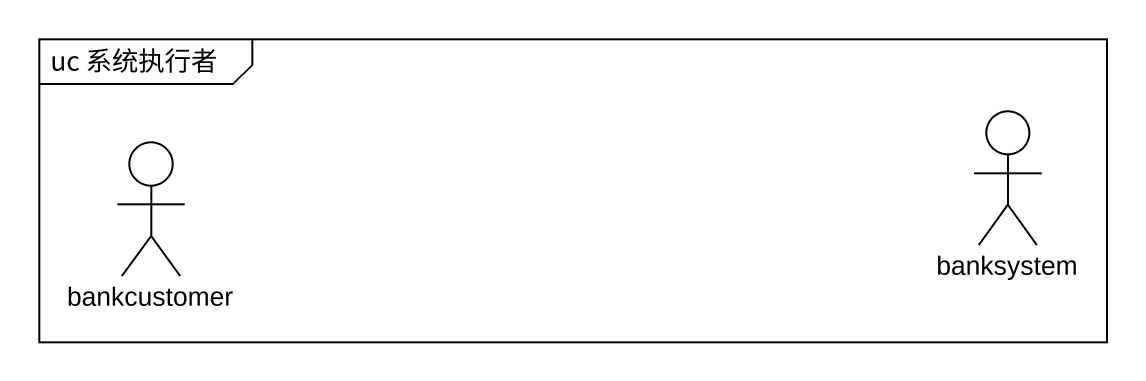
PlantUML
@startuml
mainframe uc 系统执行者
actor bankcustomer
actor banksystem
@enduml
